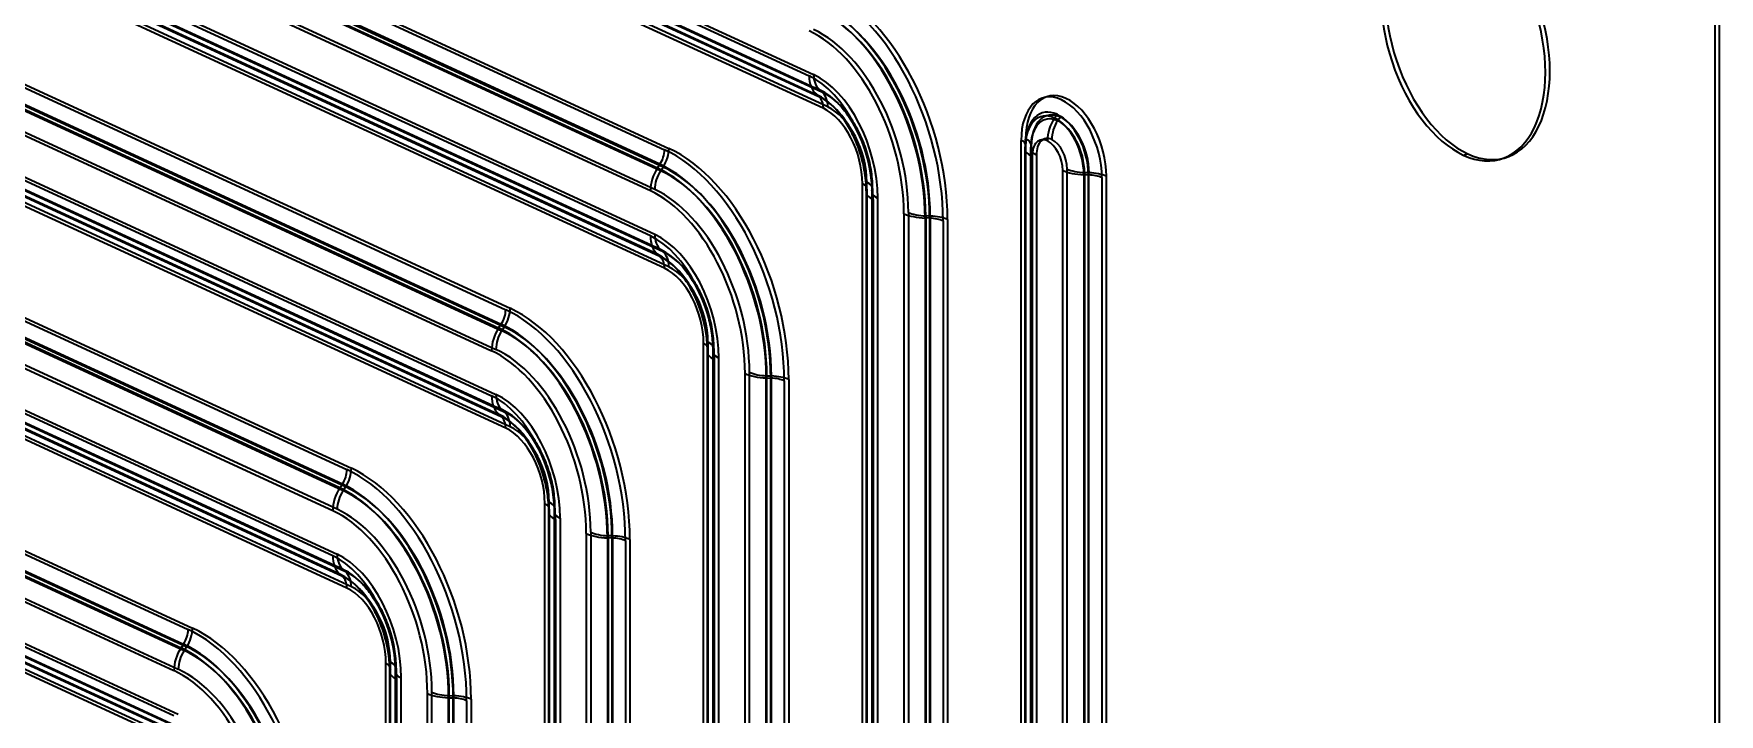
# Model space of a CAD drawing. Header units: millimetres. Extents: x -32 to 32, y -59 to 59.
# Drawn here: x 2.08 to 31.56, y 7.67 to 19.57 of the extents above; entities that cross this region are included whole.
import ezdxf

# ---------------------------------------------------------------- set-up
doc = ezdxf.new("R2010")
doc.units = ezdxf.units.MM
doc.layers.add('1', color=7, linetype='Continuous', true_color=0xffffff)

msp = doc.modelspace()

# ---------------------------------------------------------------- linework, layer by layer
at = {"layer": '1', "color": 254, "linetype": 'Continuous', "lineweight": 35}
for p, q in [((-17.684, 34.207), (15.644, 18.833)), ((-17.607, 34.231), (15.722, 18.857)), ((-17.504, 33.967), (15.824, 18.593)), ((-17.461, 33.928), (15.868, 18.554)), ((-17.559, 33.885), (15.769, 18.511)), ((-17.516, 33.846), (15.813, 18.472)), ((15.892, 18.267), (-17.436, 33.641)), ((15.97, 18.291), (-17.359, 33.665)), ((-14.581, 30.377), (13.192, 17.566)), ((13.035, 17.288), (-14.738, 30.1)), ((-14.659, 30.354), (13.115, 17.542)), ((12.992, 17.223), (-14.782, 30.034)), ((13.047, 17.174), (-14.727, 29.986)), ((13.09, 17.24), (-14.683, 30.051)), ((12.867, 16.824), (-14.907, 29.636)), ((12.944, 16.848), (-14.829, 29.66)), ((12.867, 16.036), (-14.907, 28.848)), ((12.944, 16.06), (-14.829, 28.872)), ((13.047, 15.796), (-14.727, 28.608)), ((12.992, 15.714), (-14.782, 28.526)), ((13.035, 15.675), (-14.738, 28.487)), ((13.09, 15.757), (-14.683, 28.569)), ((13.192, 15.494), (-14.581, 28.305)), ((13.115, 15.47), (-14.659, 28.282)), ((-11.881, 24.994), (10.338, 14.745)), ((-11.804, 25.018), (10.415, 14.769)), ((-12.005, 24.675), (10.214, 14.426)), ((-11.961, 24.741), (10.258, 14.491)), ((-11.95, 24.626), (10.269, 14.377)), ((-11.906, 24.692), (10.313, 14.443)), ((-12.13, 24.276), (10.089, 14.027)), ((-12.052, 24.3), (10.167, 14.051)), ((-12.13, 23.489), (10.089, 13.239)), ((-12.052, 23.512), (10.167, 13.263)), ((-12.005, 23.166), (10.214, 12.917)), ((-11.961, 23.127), (10.258, 12.878)), ((-11.95, 23.249), (10.269, 12.999)), ((-11.906, 23.21), (10.313, 12.96)), ((10.338, 12.673), (-11.881, 22.922)), ((10.415, 12.697), (-11.804, 22.946)), ((31.483, 22.492), (31.483, -51.657)), ((31.561, 22.515), (31.561, -51.633)), ((-9.104, 19.635), (7.56, 11.948)), ((-9.026, 19.659), (7.638, 11.972)), ((7.437, 11.629), (-9.227, 19.316)), ((7.481, 11.694), (-9.184, 19.381)), ((7.492, 11.58), (-9.172, 19.267)), ((7.536, 11.646), (-9.129, 19.333)), ((7.312, 11.23), (-9.352, 18.917)), ((7.39, 11.254), (-9.275, 18.941)), ((15.824, 18.593), (15.868, 18.554)), ((15.769, 18.511), (15.813, 18.472)), ((16.08, 18.284), (16.048, 18.315)), ((16.149, 18.357), (16.117, 18.387)), ((7.312, 10.442), (-9.352, 18.129)), ((7.39, 10.466), (-9.275, 18.153)), ((19.935, 18.097), (19.979, 18.163)), ((19.99, 18.048), (20.034, 18.114)), ((7.437, 10.12), (-9.227, 17.807)), ((7.481, 10.081), (-9.184, 17.768)), ((7.492, 10.202), (-9.172, 17.889)), ((7.536, 10.163), (-9.129, 17.85)), ((19.353, -8.309), (19.353, 17.706)), ((19.43, -8.285), (19.43, 17.729)), ((19.451, 17.825), (19.442, 17.781)), ((19.549, 17.804), (19.54, 17.76)), ((7.56, 9.876), (-9.104, 17.563)), ((7.638, 9.9), (-9.026, 17.587)), ((19.418, 17.559), (19.418, -8.456)), ((19.421, 17.58), (19.429, 17.609)), ((19.421, -8.435), (19.421, 17.58)), ((19.429, 17.609), (19.429, -8.405)), ((19.431, -8.392), (19.431, 17.623)), ((19.518, 17.559), (19.518, -8.456)), ((19.521, 17.576), (19.529, 17.606)), ((19.521, -8.439), (19.521, 17.576)), ((19.529, 17.606), (19.529, -8.409)), ((19.531, -8.392), (19.531, 17.623)), ((19.542, 17.428), (19.542, -8.586)), ((19.619, 17.452), (19.619, -8.563)), ((27.083, 17.449), (27.161, 17.473)), ((27.748, 17.382), (27.826, 17.406)), ((12.992, 17.223), (13.035, 17.288)), ((13.047, 17.174), (13.09, 17.24)), ((20.078, -8.834), (20.078, 17.181)), ((20.156, -8.81), (20.156, 17.204)), ((20.449, 17.106), (20.449, -8.909)), ((20.528, 17.103), (20.449, 17.106)), ((20.538, 17.14), (20.459, 17.143)), ((20.459, 17.143), (20.459, -8.872)), ((20.528, -8.912), (20.528, 17.103)), ((20.538, -8.875), (20.538, 17.14)), ((16.575, -9.93), (16.575, 16.949)), ((16.644, 16.823), (16.652, 16.852)), ((16.644, 16.823), (16.644, -10.056)), ((16.652, 16.852), (16.652, -10.026)), ((16.653, -9.906), (16.653, 16.972)), ((16.654, -10.013), (16.654, 16.866)), ((16.743, 16.819), (16.752, 16.849)), ((16.743, 16.819), (16.743, -10.06)), ((16.752, 16.849), (16.752, -10.03)), ((16.754, -10.013), (16.754, 16.866)), ((20.764, 17.055), (20.764, -8.96)), ((20.841, 17.078), (20.841, -8.936)), ((16.641, 16.802), (16.641, -10.077)), ((16.741, 16.802), (16.741, -10.077)), ((16.765, 16.671), (16.765, -10.208)), ((16.842, 16.695), (16.842, -10.184)), ((17.301, 16.424), (17.301, -10.455)), ((17.379, 16.447), (17.379, -10.431)), ((17.671, 16.349), (17.671, -10.53)), ((17.751, 16.346), (17.671, 16.349)), ((17.761, 16.383), (17.682, 16.386)), ((17.682, 16.386), (17.682, -10.493)), ((17.751, 16.346), (17.751, -10.533)), ((17.761, 16.383), (17.761, -10.496)), ((17.987, 16.298), (17.987, -10.581)), ((18.064, 16.322), (18.064, -10.557)), ((13.035, 15.675), (12.992, 15.714)), ((13.09, 15.757), (13.047, 15.796)), ((13.303, 15.487), (13.271, 15.518)), ((13.372, 15.56), (13.34, 15.59)), ((10.258, 14.491), (10.214, 14.426)), ((-6.327, 14.276), (4.783, 9.151)), ((-6.249, 14.299), (4.86, 9.175)), ((10.313, 14.443), (10.269, 14.377)), ((13.798, -12.727), (13.798, 14.152)), ((13.876, -12.703), (13.876, 14.175)), ((-6.45, 13.956), (4.66, 8.832)), ((-6.406, 14.022), (4.703, 8.897)), ((-6.395, 13.908), (4.714, 8.783)), ((-6.351, 13.973), (4.758, 8.849)), ((13.864, 14.005), (13.864, -12.874)), ((13.875, 14.055), (13.867, 14.026)), ((13.867, -12.853), (13.867, 14.026)), ((13.875, -12.823), (13.875, 14.055)), ((13.877, -12.81), (13.877, 14.069)), ((13.964, 14.005), (13.964, -12.874)), ((13.974, 14.052), (13.966, 14.022)), ((13.966, -12.857), (13.966, 14.022)), ((13.974, -12.827), (13.974, 14.052)), ((13.977, -12.81), (13.977, 14.069)), ((13.987, -13.005), (13.987, 13.874)), ((14.065, -12.981), (14.065, 13.898)), ((-6.497, 13.582), (4.612, 8.457)), ((14.524, -13.252), (14.524, 13.627)), ((14.601, -13.228), (14.601, 13.65)), ((14.904, 13.589), (14.984, 13.586)), ((14.904, -13.29), (14.904, 13.589)), ((14.984, -13.293), (14.984, 13.586)), ((-6.575, 13.558), (4.535, 8.433)), ((14.894, -13.327), (14.894, 13.552)), ((14.894, 13.552), (14.973, 13.549)), ((14.973, -13.33), (14.973, 13.549)), ((15.209, 13.501), (15.209, -13.378)), ((15.287, 13.525), (15.287, -13.354)), ((10.269, 12.999), (10.313, 12.96)), ((-6.575, 12.77), (4.535, 7.645)), ((-6.497, 12.794), (4.612, 7.669)), ((10.214, 12.917), (10.258, 12.878)), ((10.526, 12.69), (10.493, 12.721)), ((10.595, 12.763), (10.562, 12.794)), ((-6.45, 12.448), (4.66, 7.323)), ((-6.406, 12.409), (4.703, 7.284)), ((-6.395, 12.53), (4.714, 7.405)), ((-6.351, 12.491), (4.758, 7.366)), ((4.783, 7.079), (-6.327, 12.204)), ((4.86, 7.103), (-6.249, 12.227)), ((7.437, 11.629), (7.481, 11.694)), ((7.492, 11.58), (7.536, 11.646)), ((11.021, -15.524), (11.021, 11.355)), ((11.086, 11.208), (11.086, -15.671)), ((11.089, 11.229), (11.097, 11.258)), ((11.089, 11.229), (11.089, -15.65)), ((11.097, 11.258), (11.097, -15.62)), ((11.098, -15.5), (11.098, 11.378)), ((11.099, -15.607), (11.099, 11.272)), ((11.186, 11.208), (11.186, -15.671)), ((11.189, 11.225), (11.197, 11.255)), ((11.189, 11.225), (11.189, -15.654)), ((11.197, 11.255), (11.197, -15.624)), ((11.199, -15.607), (11.199, 11.272)), ((11.21, 11.077), (11.21, -15.802)), ((11.287, 11.101), (11.287, -15.778)), ((11.746, 10.83), (11.746, -16.049)), ((11.824, 10.853), (11.824, -16.025)), ((12.117, 10.755), (12.117, -16.124)), ((12.196, 10.752), (12.117, 10.755)), ((12.127, 10.792), (12.127, -16.087)), ((12.206, 10.789), (12.127, 10.792)), ((12.196, 10.752), (12.196, -16.127)), ((12.206, 10.789), (12.206, -16.09)), ((12.432, 10.704), (12.432, -16.175)), ((12.509, 10.728), (12.509, -16.151)), ((7.481, 10.081), (7.437, 10.12)), ((7.536, 10.163), (7.492, 10.202)), ((7.748, 9.893), (7.716, 9.924)), ((7.817, 9.966), (7.785, 9.997)), ((4.703, 8.897), (4.66, 8.832)), ((4.758, 8.849), (4.714, 8.783)), ((8.243, -18.321), (8.243, 8.558)), ((8.321, -18.297), (8.321, 8.582)), ((8.309, 8.411), (8.309, -18.468)), ((8.32, 8.461), (8.312, 8.432)), ((8.312, -18.447), (8.312, 8.432)), ((8.32, -18.417), (8.32, 8.461)), ((8.322, -18.404), (8.322, 8.475)), ((8.409, 8.411), (8.409, -18.468)), ((8.419, 8.458), (8.411, 8.428)), ((8.411, -18.451), (8.411, 8.428)), ((8.419, -18.421), (8.419, 8.458)), ((8.422, -18.404), (8.422, 8.475)), ((8.432, -18.599), (8.432, 8.28)), ((8.51, -18.575), (8.51, 8.304)), ((8.969, -18.846), (8.969, 8.033)), ((9.047, -18.822), (9.047, 8.056)), ((9.35, 7.995), (9.429, 7.992)), ((9.35, -18.884), (9.35, 7.995)), ((9.429, -18.887), (9.429, 7.992)), ((9.339, 7.958), (9.419, 7.955)), ((9.339, -18.921), (9.339, 7.958)), ((9.419, -18.924), (9.419, 7.955)), ((9.654, 7.907), (9.654, -18.972)), ((9.732, 7.931), (9.732, -18.948))]:
    msp.add_line(p, q, dxfattribs=at)
for centre, major_axis, ratio, start_param, end_param in [((27.083, 19.559), (-0.665, 2.177), 0.585049, 5.80191, 8.943503), ((27.161, 19.582), (-0.665, 2.177), 0.585049, 5.80191, 8.943503), ((27.083, 19.559), (-0.665, 2.177), 0.585049, 2.660317, 5.80191), ((27.161, 19.582), (-0.665, 2.177), 0.585049, 2.660317, 5.80191), ((15.97, 17.288), (-0.969, 3.173), 0.585049, 4.231114, 5.80191), ((15.813, 17.24), (-0.897, 2.936), 0.585049, 4.231114, 5.80191), ((15.892, 17.264), (-0.969, 3.173), 0.585049, 4.231114, 5.80191), ((15.769, 17.226), (-0.881, 2.882), 0.585049, 4.231114, 5.80191), ((15.824, 17.243), (-0.86, 2.815), 0.585049, 4.231114, 5.80191), ((15.868, 17.256), (-0.876, 2.869), 0.585049, 4.231114, 5.80191), ((15.644, 17.188), (-0.767, 2.51), 0.585049, 4.231114, 5.80191), ((15.722, 17.212), (-0.767, 2.51), 0.585049, 4.231114, 5.80191), ((15.644, 17.188), (-0.519, 1.698), 0.585049, 4.231114, 5.80191), ((16.071, 18.964), (0.23, 0.499), 0.718873, 2.141307, 2.926705), ((15.722, 17.212), (-0.519, 1.698), 0.585049, 4.231114, 5.80191), ((16.071, 18.964), (0.188, 0.409), 0.718873, 2.141307, 2.926705), ((15.824, 17.243), (-0.426, 1.393), 0.585049, 4.231114, 5.80191), ((20.058, 17.38), (-0.327, 1.069), 0.585049, 4.231114, 7.372706), ((20.136, 17.404), (-0.327, 1.069), 0.585049, 4.231114, 7.372706), ((15.769, 17.226), (-0.405, 1.326), 0.585049, 4.231114, 5.80191), ((15.813, 17.24), (-0.389, 1.272), 0.585049, 4.231114, 5.80191), ((15.621, 18.184), (-0.147, -0.318), 0.718873, 2.141307, 2.926705), ((15.868, 17.256), (-0.409, 1.339), 0.585049, 4.231114, 5.80191), ((15.621, 18.184), (-0.188, -0.409), 0.718873, 2.141307, 2.926705), ((15.97, 17.288), (0.316, -1.035), 0.585049, 1.089521, 2.660317), ((19.979, 17.356), (0.254, -0.832), 0.585049, 2.660317, 4.231114), ((15.892, 17.264), (0.316, -1.035), 0.585049, 1.089521, 2.660317), ((19.935, 17.343), (-0.238, 0.778), 0.585049, 5.80191, 7.372706), ((19.99, 17.359), (-0.217, 0.711), 0.585049, 5.80191, 7.372706), ((20.034, 17.373), (0.234, -0.765), 0.585049, 2.660317, 4.231114), ((20.237, 17.829), (-0.23, -0.499), 0.718873, 4.497501, 5.282899), ((20.237, 17.829), (-0.188, -0.409), 0.718873, 4.497501, 5.282899), ((19.935, 17.343), (-0.238, 0.778), 0.585049, 4.231114, 5.80191), ((19.979, 17.356), (0.254, -0.832), 0.585049, 1.089521, 2.660317), ((19.99, 17.359), (-0.217, 0.711), 0.585049, 4.231114, 5.80191), ((20.034, 17.373), (0.234, -0.765), 0.585049, 1.089521, 2.660317), ((19.081, 17.623), (0.35, 0), 0.375419, 6.180911, 6.966309), ((19.081, 17.623), (0.45, 0), 0.375419, 6.180911, 6.966309), ((19.81, 17.304), (0.124, -0.406), 0.585049, 2.660317, 4.231114), ((19.888, 17.328), (0.124, -0.406), 0.585049, 2.660317, 4.231114), ((19.81, 17.304), (0.124, -0.406), 0.585049, 1.089521, 2.660317), ((19.888, 17.328), (0.124, -0.406), 0.585049, 1.089521, 2.660317), ((12.843, 17.459), (-0.147, -0.318), 0.718873, 1.355909, 2.141307), ((12.843, 17.459), (-0.188, -0.409), 0.718873, 1.355909, 2.141307), ((13.115, 14.467), (-0.969, 3.173), 0.585049, 4.231114, 5.80191), ((13.192, 14.491), (-0.969, 3.173), 0.585049, 4.231114, 5.80191), ((19.968, 17.559), (0.55, 0), 0.375419, 3.039318, 3.824717), ((19.968, 17.559), (0.45, 0), 0.375419, 3.039318, 3.824717), ((13.293, 16.954), (0.23, 0.499), 0.718873, 1.355909, 2.141307), ((13.293, 16.954), (0.188, 0.409), 0.718873, 1.355909, 2.141307), ((12.992, 14.429), (0.881, -2.882), 0.585049, 1.089521, 2.660317), ((13.035, 14.443), (0.897, -2.936), 0.585049, 1.089521, 2.660317), ((13.047, 14.446), (0.86, -2.815), 0.585049, 1.089521, 2.660317), ((13.09, 14.459), (0.876, -2.869), 0.585049, 1.089521, 2.660317), ((20.505, 17.311), (-0.55, 0), 0.375419, 0.683124, 1.468522), ((20.505, 17.311), (-0.45, 0), 0.375419, 0.683124, 1.468522), ((20.492, 16.972), (-0.35, 0), 0.375419, 3.824717, 4.610115), ((20.492, 16.972), (-0.45, 0), 0.375419, 3.824717, 4.610115), ((12.867, 14.391), (0.767, -2.51), 0.585049, 1.089521, 2.660317), ((12.944, 14.415), (0.767, -2.51), 0.585049, 1.089521, 2.660317), ((16.304, 16.866), (-0.35, 0), 0.375419, 3.039318, 3.824717), ((17.191, 16.802), (0.55, 0), 0.375419, 3.039318, 3.824717), ((16.304, 16.866), (-0.45, 0), 0.375419, 3.039318, 3.824717), ((17.191, 16.802), (0.45, 0), 0.375419, 3.039318, 3.824717), ((17.728, 16.554), (0.55, 0), 0.375419, 3.824717, 4.610115), ((17.728, 16.554), (0.45, 0), 0.375419, 3.824717, 4.610115), ((17.715, 16.215), (-0.35, 0), 0.375419, 3.824717, 4.610115), ((17.715, 16.215), (-0.45, 0), 0.375419, 3.824717, 4.610115), ((12.867, 14.391), (0.519, -1.698), 0.585049, 1.089521, 2.660317), ((13.293, 16.167), (0.23, 0.499), 0.718873, 2.141307, 2.926705), ((12.944, 14.415), (0.519, -1.698), 0.585049, 1.089521, 2.660317), ((13.293, 16.167), (0.188, 0.409), 0.718873, 2.141307, 2.926705), ((12.992, 14.429), (0.405, -1.326), 0.585049, 1.089521, 2.660317), ((12.843, 15.387), (-0.147, -0.318), 0.718873, 2.141307, 2.926705), ((13.035, 14.443), (0.389, -1.272), 0.585049, 1.089521, 2.660317), ((13.047, 14.446), (0.426, -1.393), 0.585049, 1.089521, 2.660317), ((13.09, 14.459), (0.409, -1.339), 0.585049, 1.089521, 2.660317), ((12.843, 15.387), (-0.188, -0.409), 0.718873, 2.141307, 2.926705), ((13.115, 14.467), (0.316, -1.035), 0.585049, 1.089521, 2.660317), ((13.192, 14.491), (0.316, -1.035), 0.585049, 1.089521, 2.660317), ((10.066, 14.662), (-0.147, -0.318), 0.718873, 1.355909, 2.141307), ((10.066, 14.662), (-0.188, -0.409), 0.718873, 1.355909, 2.141307), ((10.338, 11.67), (-0.969, 3.173), 0.585049, 4.231114, 5.80191), ((10.415, 11.694), (-0.969, 3.173), 0.585049, 4.231114, 5.80191), ((10.258, 11.646), (-0.897, 2.936), 0.585049, 4.231114, 5.80191), ((10.516, 14.157), (0.23, 0.499), 0.718873, 1.355909, 2.141307), ((10.516, 14.157), (0.188, 0.409), 0.718873, 1.355909, 2.141307), ((10.214, 11.632), (-0.881, 2.882), 0.585049, 4.231114, 5.80191), ((10.269, 11.649), (-0.86, 2.815), 0.585049, 4.231114, 5.80191), ((10.313, 11.662), (-0.876, 2.869), 0.585049, 4.231114, 5.80191), ((13.527, 14.069), (-0.35, 0), 0.375419, 3.039318, 3.824717), ((13.527, 14.069), (-0.45, 0), 0.375419, 3.039318, 3.824717), ((10.089, 11.594), (-0.767, 2.51), 0.585049, 4.231114, 5.80191), ((10.167, 11.618), (-0.767, 2.51), 0.585049, 4.231114, 5.80191), ((14.414, 14.005), (0.55, 0), 0.375419, 3.039318, 3.824717), ((14.414, 14.005), (0.45, 0), 0.375419, 3.039318, 3.824717), ((14.95, 13.757), (0.55, 0), 0.375419, 3.824717, 4.610115), ((14.95, 13.757), (0.45, 0), 0.375419, 3.824717, 4.610115), ((14.938, 13.418), (-0.45, 0), 0.375419, 3.824717, 4.610115), ((14.938, 13.418), (-0.35, 0), 0.375419, 3.824717, 4.610115), ((10.516, 13.37), (0.23, 0.499), 0.718873, 2.141307, 2.926705), ((10.089, 11.594), (-0.519, 1.698), 0.585049, 4.231114, 5.80191), ((10.167, 11.618), (-0.519, 1.698), 0.585049, 4.231114, 5.80191), ((10.516, 13.37), (0.188, 0.409), 0.718873, 2.141307, 2.926705), ((10.269, 11.649), (-0.426, 1.393), 0.585049, 4.231114, 5.80191), ((10.214, 11.632), (-0.405, 1.326), 0.585049, 4.231114, 5.80191), ((10.066, 12.59), (-0.147, -0.318), 0.718873, 2.141307, 2.926705), ((10.258, 11.646), (-0.389, 1.272), 0.585049, 4.231114, 5.80191), ((10.313, 11.662), (-0.409, 1.339), 0.585049, 4.231114, 5.80191), ((10.066, 12.59), (-0.188, -0.409), 0.718873, 2.141307, 2.926705), ((10.415, 11.694), (0.316, -1.035), 0.585049, 1.089521, 2.660317), ((10.338, 11.67), (0.316, -1.035), 0.585049, 1.089521, 2.660317), ((7.289, 11.865), (-0.147, -0.318), 0.718873, 1.355909, 2.141307), ((7.289, 11.865), (-0.188, -0.409), 0.718873, 1.355909, 2.141307), ((7.56, 8.873), (-0.969, 3.173), 0.585049, 4.231114, 5.80191), ((7.638, 8.897), (-0.969, 3.173), 0.585049, 4.231114, 5.80191), ((7.739, 11.36), (0.23, 0.499), 0.718873, 1.355909, 2.141307), ((7.739, 11.36), (0.188, 0.409), 0.718873, 1.355909, 2.141307), ((7.437, 8.835), (0.881, -2.882), 0.585049, 1.089521, 2.660317), ((7.481, 8.849), (0.897, -2.936), 0.585049, 1.089521, 2.660317), ((7.492, 8.852), (0.86, -2.815), 0.585049, 1.089521, 2.660317), ((7.536, 8.865), (0.876, -2.869), 0.585049, 1.089521, 2.660317), ((7.312, 8.797), (0.767, -2.51), 0.585049, 1.089521, 2.660317), ((7.39, 8.821), (0.767, -2.51), 0.585049, 1.089521, 2.660317), ((10.749, 11.272), (-0.35, 0), 0.375419, 3.039318, 3.824717), ((11.636, 11.208), (0.55, 0), 0.375419, 3.039318, 3.824717), ((10.749, 11.272), (-0.45, 0), 0.375419, 3.039318, 3.824717), ((11.636, 11.208), (0.45, 0), 0.375419, 3.039318, 3.824717), ((12.173, 10.96), (0.55, 0), 0.375419, 3.824717, 4.610115), ((12.173, 10.96), (0.45, 0), 0.375419, 3.824717, 4.610115), ((12.16, 10.621), (-0.35, 0), 0.375419, 3.824717, 4.610115), ((12.16, 10.621), (-0.45, 0), 0.375419, 3.824717, 4.610115), ((7.312, 8.797), (0.519, -1.698), 0.585049, 1.089521, 2.660317), ((7.739, 10.573), (0.23, 0.499), 0.718873, 2.141307, 2.926705), ((7.39, 8.821), (0.519, -1.698), 0.585049, 1.089521, 2.660317), ((7.739, 10.573), (0.188, 0.409), 0.718873, 2.141307, 2.926705), ((7.437, 8.835), (0.405, -1.326), 0.585049, 1.089521, 2.660317), ((7.481, 8.849), (0.389, -1.272), 0.585049, 1.089521, 2.660317), ((7.289, 9.793), (-0.147, -0.318), 0.718873, 2.141307, 2.926705), ((7.492, 8.852), (0.426, -1.393), 0.585049, 1.089521, 2.660317), ((7.289, 9.793), (-0.188, -0.409), 0.718873, 2.141307, 2.926705), ((7.536, 8.865), (0.409, -1.339), 0.585049, 1.089521, 2.660317), ((7.56, 8.873), (0.316, -1.035), 0.585049, 1.089521, 2.660317), ((7.638, 8.897), (0.316, -1.035), 0.585049, 1.089521, 2.660317), ((4.511, 9.068), (-0.147, -0.318), 0.718873, 1.355909, 2.141307), ((4.511, 9.068), (-0.188, -0.409), 0.718873, 1.355909, 2.141307), ((4.783, 6.076), (-0.969, 3.173), 0.585049, 4.231114, 5.80191), ((4.86, 6.1), (-0.969, 3.173), 0.585049, 4.231114, 5.80191), ((4.703, 6.052), (-0.897, 2.936), 0.585049, 4.231114, 5.80191), ((4.758, 6.068), (-0.876, 2.869), 0.585049, 4.231114, 5.80191), ((4.961, 8.563), (0.23, 0.499), 0.718873, 1.355909, 2.141307), ((4.961, 8.563), (0.188, 0.409), 0.718873, 1.355909, 2.141307), ((4.66, 6.038), (-0.881, 2.882), 0.585049, 4.231114, 5.80191), ((4.714, 6.055), (-0.86, 2.815), 0.585049, 4.231114, 5.80191), ((7.972, 8.475), (-0.35, 0), 0.375419, 3.039318, 3.824717), ((7.972, 8.475), (-0.45, 0), 0.375419, 3.039318, 3.824717), ((4.535, 6), (-0.767, 2.51), 0.585049, 4.231114, 5.80191), ((4.612, 6.024), (-0.767, 2.51), 0.585049, 4.231114, 5.80191), ((8.859, 8.411), (0.55, 0), 0.375419, 3.039318, 3.824717), ((8.859, 8.411), (0.45, 0), 0.375419, 3.039318, 3.824717), ((9.396, 8.163), (0.55, 0), 0.375419, 3.824717, 4.610115), ((9.396, 8.163), (0.45, 0), 0.375419, 3.824717, 4.610115), ((9.383, 7.824), (-0.45, 0), 0.375419, 3.824717, 4.610115), ((9.383, 7.824), (-0.35, 0), 0.375419, 3.824717, 4.610115)]:
    msp.add_ellipse(centre, major_axis=major_axis, ratio=ratio, start_param=start_param, end_param=end_param, dxfattribs=at)
for points, knots in [([(16.036, 18.327), (16.047, 18.316), (16.084, 18.281), (16.145, 18.214), (16.22, 18.119), (16.292, 18.011), (16.361, 17.892), (16.425, 17.763), (16.482, 17.627), (16.532, 17.485), (16.573, 17.34), (16.605, 17.193), (16.627, 17.049), (16.639, 16.918), (16.641, 16.837), (16.641, 16.802)], [0, 0, 0, 0, 0.037484, 0.115978, 0.195371, 0.275696, 0.356875, 0.438768, 0.5212, 0.603985, 0.686928, 0.769811, 0.852398, 0.934497, 1, 1, 1, 1]), ([(16.1, 18.403), (16.115, 18.39), (16.156, 18.35), (16.225, 18.275), (16.304, 18.173), (16.38, 18.06), (16.452, 17.935), (16.518, 17.8), (16.577, 17.658), (16.629, 17.511), (16.671, 17.361), (16.704, 17.209), (16.727, 17.06), (16.739, 16.923), (16.741, 16.838), (16.741, 16.802)], [0, 0, 0, 0, 0.043427, 0.122219, 0.201672, 0.281826, 0.362628, 0.443969, 0.525717, 0.607729, 0.689854, 0.771924, 0.853755, 0.9352, 1, 1, 1, 1]), ([(16.754, 16.866), (16.754, 16.895), (16.752, 16.979), (16.74, 17.117), (16.714, 17.281), (16.675, 17.443), (16.624, 17.602), (16.562, 17.756), (16.49, 17.905), (16.407, 18.046), (16.313, 18.178), (16.233, 18.272), (16.185, 18.322), (16.172, 18.334)], [0, 0, 0, 0, 0.055794, 0.156724, 0.257191, 0.357404, 0.457566, 0.557908, 0.65862, 0.759965, 0.862179, 0.965417, 1, 1, 1, 1]), ([(16.654, 16.866), (16.654, 16.894), (16.652, 16.974), (16.641, 17.107), (16.615, 17.264), (16.577, 17.421), (16.528, 17.574), (16.468, 17.723), (16.397, 17.866), (16.316, 18.001), (16.226, 18.126), (16.152, 18.212), (16.109, 18.256), (16.1, 18.265)], [0, 0, 0, 0, 0.055662, 0.15761, 0.25915, 0.360455, 0.46171, 0.563112, 0.664829, 0.767089, 0.8701, 0.974004, 1, 1, 1, 1]), ([(19.431, 17.623), (19.431, 17.641), (19.432, 17.691), (19.44, 17.765), (19.449, 17.816), (19.454, 17.838)], [0, 0, 0, 0, 0.220348, 0.643508, 1, 1, 1, 1]), ([(19.531, 17.623), (19.531, 17.639), (19.532, 17.685), (19.538, 17.747), (19.546, 17.788), (19.549, 17.804)], [0, 0, 0, 0, 0.236335, 0.68994, 1, 1, 1, 1]), ([(13.265, 15.523), (13.275, 15.514), (13.309, 15.481), (13.368, 15.417), (13.442, 15.322), (13.515, 15.214), (13.584, 15.095), (13.648, 14.966), (13.705, 14.83), (13.755, 14.688), (13.796, 14.543), (13.828, 14.396), (13.85, 14.252), (13.861, 14.121), (13.864, 14.04), (13.864, 14.005)], [0, 0, 0, 0, 0.030241, 0.109326, 0.189316, 0.270246, 0.352036, 0.434545, 0.517597, 0.601005, 0.684572, 0.768079, 0.851287, 0.934004, 1, 1, 1, 1]), ([(13.877, 14.069), (13.877, 14.097), (13.875, 14.177), (13.863, 14.31), (13.837, 14.467), (13.8, 14.624), (13.75, 14.777), (13.69, 14.926), (13.62, 15.069), (13.539, 15.204), (13.449, 15.329), (13.375, 15.415), (13.332, 15.459), (13.324, 15.467)], [0, 0, 0, 0, 0.055709, 0.157744, 0.259371, 0.360762, 0.462103, 0.563591, 0.665395, 0.767742, 0.87084, 0.974833, 1, 1, 1, 1]), ([(13.326, 15.604), (13.339, 15.591), (13.38, 15.552), (13.447, 15.478), (13.526, 15.376), (13.602, 15.263), (13.674, 15.138), (13.741, 15.003), (13.8, 14.861), (13.851, 14.714), (13.894, 14.564), (13.926, 14.412), (13.949, 14.263), (13.961, 14.126), (13.964, 14.041), (13.964, 14.005)], [0, 0, 0, 0, 0.040923, 0.119921, 0.199582, 0.279946, 0.360959, 0.442513, 0.524476, 0.606702, 0.689042, 0.771327, 0.853373, 0.935031, 1, 1, 1, 1]), ([(13.977, 14.069), (13.977, 14.098), (13.975, 14.182), (13.963, 14.32), (13.936, 14.484), (13.897, 14.646), (13.847, 14.805), (13.785, 14.959), (13.712, 15.108), (13.629, 15.249), (13.536, 15.381), (13.453, 15.479), (13.401, 15.531), (13.385, 15.547)], [0, 0, 0, 0, 0.055296, 0.155326, 0.254897, 0.354216, 0.453485, 0.552932, 0.652745, 0.753185, 0.854488, 0.956806, 1, 1, 1, 1]), ([(10.481, 12.733), (10.493, 12.722), (10.529, 12.687), (10.591, 12.62), (10.665, 12.525), (10.737, 12.417), (10.806, 12.298), (10.87, 12.169), (10.928, 12.033), (10.977, 11.891), (11.018, 11.746), (11.05, 11.599), (11.073, 11.455), (11.084, 11.324), (11.086, 11.243), (11.086, 11.208)], [0, 0, 0, 0, 0.037484, 0.115978, 0.195371, 0.275696, 0.356875, 0.438768, 0.5212, 0.603985, 0.686928, 0.769811, 0.852398, 0.934497, 1, 1, 1, 1]), ([(10.546, 12.809), (10.56, 12.796), (10.601, 12.756), (10.67, 12.681), (10.749, 12.579), (10.825, 12.466), (10.897, 12.341), (10.963, 12.206), (11.023, 12.065), (11.074, 11.917), (11.116, 11.767), (11.149, 11.615), (11.172, 11.466), (11.184, 11.329), (11.186, 11.244), (11.186, 11.208)], [0, 0, 0, 0, 0.043427, 0.122219, 0.201672, 0.281826, 0.362628, 0.443969, 0.525717, 0.607729, 0.689854, 0.771924, 0.853755, 0.9352, 1, 1, 1, 1]), ([(11.199, 11.272), (11.199, 11.301), (11.197, 11.385), (11.185, 11.523), (11.159, 11.687), (11.12, 11.849), (11.069, 12.008), (11.008, 12.162), (10.935, 12.311), (10.852, 12.452), (10.758, 12.584), (10.678, 12.678), (10.63, 12.728), (10.618, 12.74)], [0, 0, 0, 0, 0.055794, 0.156724, 0.257191, 0.357404, 0.457566, 0.557908, 0.65862, 0.759965, 0.862179, 0.965417, 1, 1, 1, 1]), ([(11.099, 11.272), (11.099, 11.3), (11.097, 11.38), (11.086, 11.513), (11.06, 11.671), (11.022, 11.827), (10.973, 11.98), (10.913, 12.129), (10.842, 12.272), (10.762, 12.407), (10.672, 12.532), (10.598, 12.618), (10.554, 12.662), (10.546, 12.671)], [0, 0, 0, 0, 0.055662, 0.15761, 0.25915, 0.360455, 0.46171, 0.563112, 0.664829, 0.767089, 0.8701, 0.974004, 1, 1, 1, 1]), ([(7.711, 9.929), (7.72, 9.92), (7.754, 9.887), (7.813, 9.823), (7.887, 9.728), (7.96, 9.62), (8.029, 9.501), (8.093, 9.372), (8.15, 9.236), (8.2, 9.094), (8.241, 8.949), (8.273, 8.802), (8.295, 8.658), (8.307, 8.527), (8.309, 8.446), (8.309, 8.411)], [0, 0, 0, 0, 0.030241, 0.109326, 0.189316, 0.270246, 0.352036, 0.434545, 0.517597, 0.601005, 0.684572, 0.768079, 0.851287, 0.934004, 1, 1, 1, 1]), ([(8.322, 8.475), (8.322, 8.503), (8.32, 8.583), (8.309, 8.716), (8.283, 8.874), (8.245, 9.03), (8.196, 9.183), (8.135, 9.332), (8.065, 9.475), (7.984, 9.61), (7.894, 9.735), (7.821, 9.821), (7.778, 9.865), (7.769, 9.873)], [0, 0, 0, 0, 0.055709, 0.157744, 0.259371, 0.360762, 0.462103, 0.563591, 0.665395, 0.767742, 0.87084, 0.974833, 1, 1, 1, 1]), ([(7.771, 10.01), (7.785, 9.997), (7.825, 9.958), (7.892, 9.884), (7.971, 9.782), (8.048, 9.669), (8.12, 9.544), (8.186, 9.409), (8.245, 9.268), (8.297, 9.12), (8.339, 8.97), (8.372, 8.818), (8.395, 8.669), (8.407, 8.532), (8.409, 8.448), (8.409, 8.411)], [0, 0, 0, 0, 0.040923, 0.119921, 0.199582, 0.279946, 0.360959, 0.442513, 0.524476, 0.606702, 0.689042, 0.771327, 0.853373, 0.935031, 1, 1, 1, 1]), ([(8.422, 8.475), (8.422, 8.504), (8.42, 8.588), (8.408, 8.726), (8.381, 8.89), (8.343, 9.052), (8.292, 9.211), (8.23, 9.365), (8.158, 9.514), (8.074, 9.655), (7.981, 9.787), (7.898, 9.885), (7.846, 9.937), (7.831, 9.953)], [0, 0, 0, 0, 0.055296, 0.155326, 0.254897, 0.354216, 0.453485, 0.552932, 0.652745, 0.753185, 0.854488, 0.956806, 1, 1, 1, 1])]:
    msp.add_open_spline(points, degree=3, knots=knots, dxfattribs=at)
for points, degree in [([(19.441, 17.775), (19.419, 17.55)], 1), ([(19.545, 17.783), (19.518, 17.672), (19.519, 17.552)], 2)]:
    msp.add_open_spline(points, degree=degree, dxfattribs=at)

doc.saveas('drawing.dxf')
